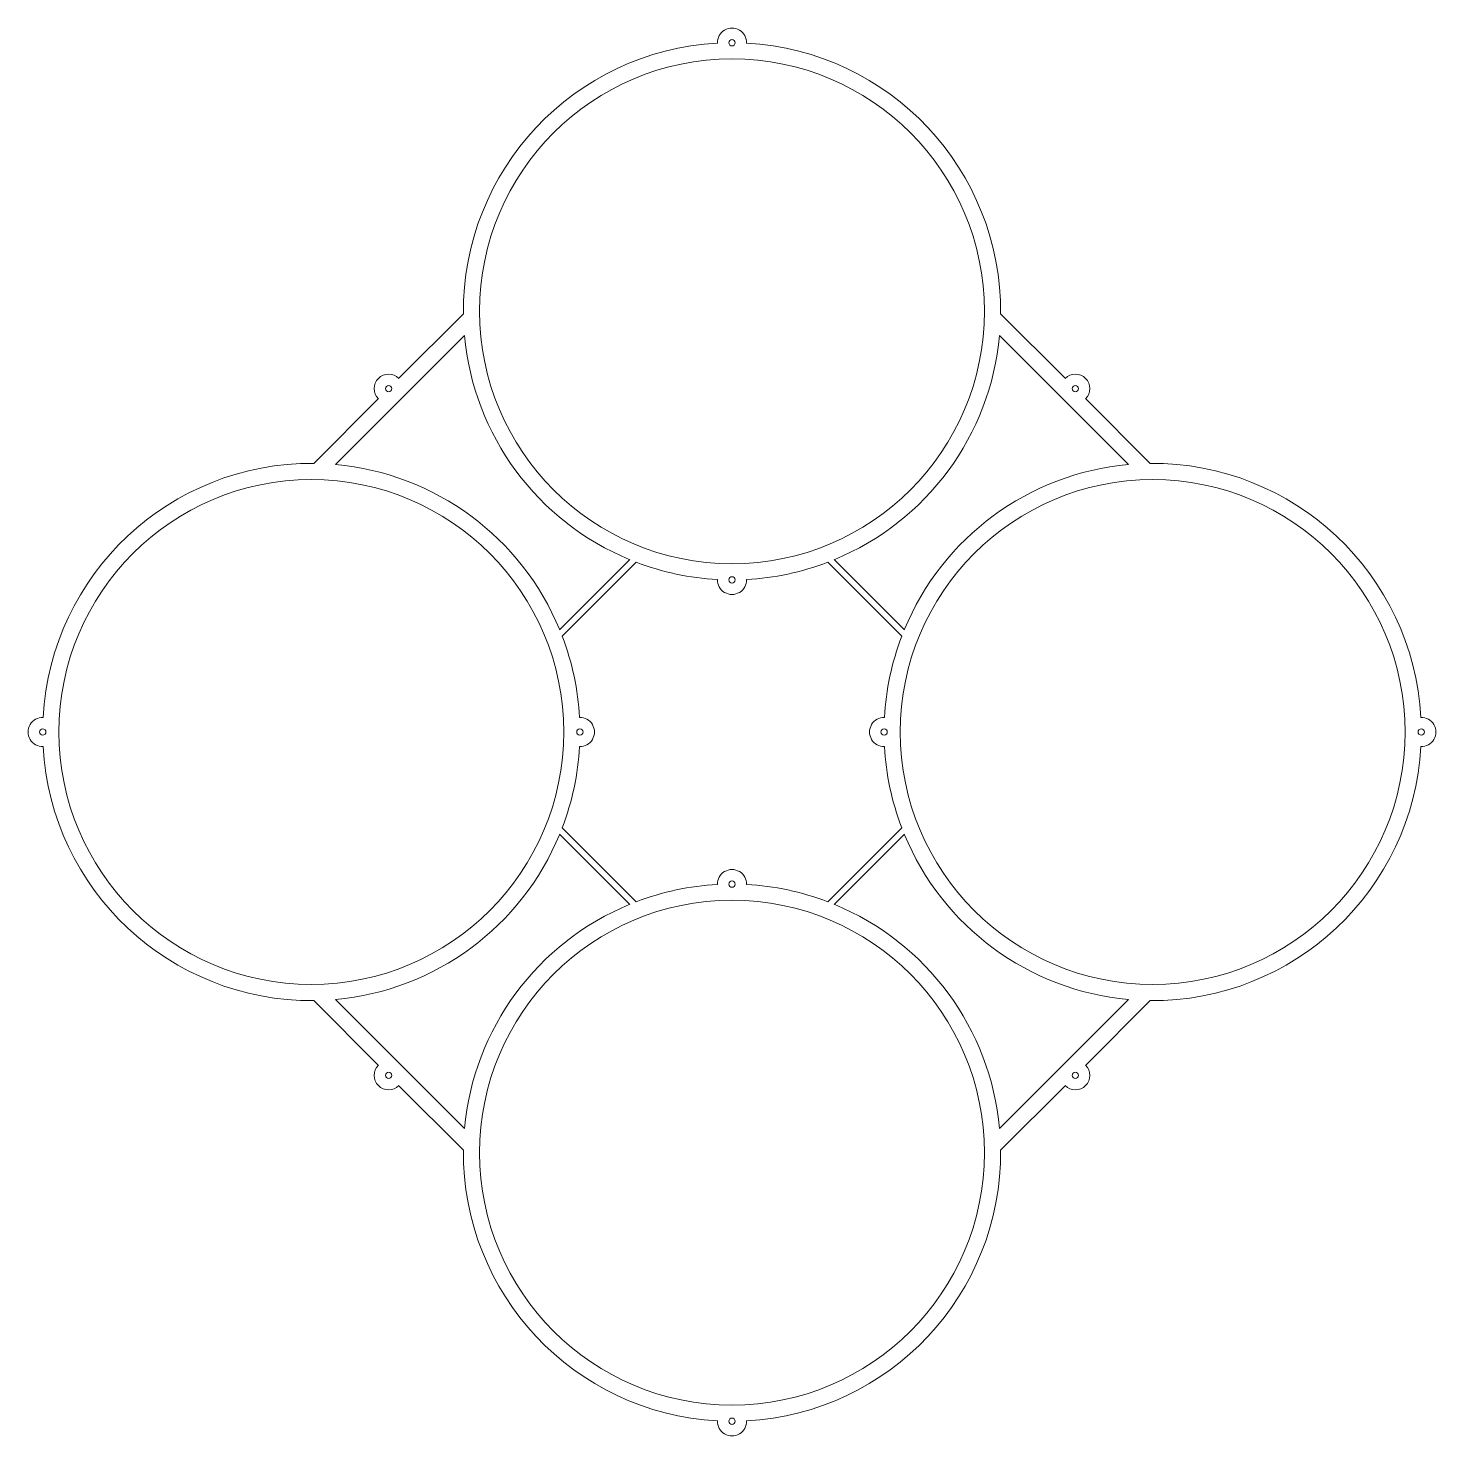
# Model space of a CAD drawing. Header units: millimetres. Extents: x -109 to 109, y -109 to 109.
import ezdxf

# ---------------------------------------------------------------- set-up
doc = ezdxf.new("R2010")
doc.units = ezdxf.units.MM
doc.layers.get('0').update_dxf_attribs({"lineweight": 0})

msp = doc.modelspace()

# ---------------------------------------------------------------- linework, layer by layer
for p, q in [((-51.46, 54.65), (-41.5, 64.61)), ((41.5, 64.61), (51.46, 54.65)), ((-61.24, 41.33), (-41.33, 61.24)), ((41.33, 61.24), (61.24, 41.33)), ((-64.61, 41.5), (-54.65, 51.46)), ((54.65, 51.46), (64.61, 41.5)), ((-15.8, 26.63), (-26.63, 15.8)), ((-14.79, 26.22), (-26.22, 14.79)), ((26.22, 14.79), (14.79, 26.22)), ((26.63, 15.8), (15.8, 26.63)), ((-26.22, -14.79), (-14.79, -26.22)), ((14.79, -26.22), (26.22, -14.79)), ((-26.63, -15.8), (-15.8, -26.63)), ((15.8, -26.63), (26.63, -15.8)), ((-64.61, -41.5), (-54.65, -51.46)), ((-61.24, -41.33), (-41.33, -61.24)), ((61.24, -41.33), (41.33, -61.24)), ((64.61, -41.5), (54.65, -51.46)), ((-51.46, -54.65), (-41.5, -64.61)), ((51.46, -54.65), (41.5, -64.61))]:
    msp.add_line(p, q)
for centre, radius in [((0, 106.5), 0.5), ((0, 65), 39), ((-53.05, 53.05), 0.5), ((53.05, 53.05), 0.5), ((-65, 0), 39), ((65, 0), 39), ((0, 23.5), 0.5), ((-106.5, 0), 0.5), ((-23.5, 0), 0.5), ((23.5, 0), 0.5), ((106.5, 0), 0.5), ((0, -23.5), 0.5), ((0, -65), 39), ((-53.05, -53.05), 0.5), ((53.05, -53.05), 0.5), ((0, -106.5), 0.5)]:
    msp.add_circle(centre, radius)
for centre, radius, start, end in [((0, 106.5), 2.25, 358.4466, 181.5534), ((0, 65), 41.5, 93.1068, 180.5376), ((0, 65), 41.5, 359.4624, 86.8932), ((0, 65), 41.5, 185.1932, 247.6205), ((0, 65), 41.5, 292.3795, 354.8068), ((-53.05, 53.05), 2.25, 45, 225), ((53.05, 53.05), 2.25, 315, 135), ((-65, 0), 41.5, 89.4624, 176.8932), ((-65, 0), 41.5, 22.3795, 84.8068), ((65, 0), 41.5, 95.1932, 157.6205), ((65, 0), 41.5, 95.1932, 157.6205), ((65, 0), 41.5, 3.1068, 90.5376), ((0, 65), 41.5, 249.1245, 266.8932), ((0, 65), 41.5, 273.1068, 290.8755), ((0, 23.5), 2.25, 178.4466, 1.5534), ((-65, 0), 41.5, 3.1068, 20.8755), ((65, 0), 41.5, 159.1245, 176.8932), ((-106.5, 0), 2.25, 88.4466, 271.5534), ((-23.5, 0), 2.25, 268.4466, 91.5534), ((23.5, 0), 2.25, 88.4466, 271.5534), ((106.5, 0), 2.25, 268.4466, 91.5534), ((-65, 0), 41.5, 183.1068, 270.5376), ((-65, 0), 41.5, 339.1245, 356.8932), ((65, 0), 41.5, 183.1068, 200.8755), ((65, 0), 41.5, 269.4624, 356.8932), ((-65, 0), 41.5, 275.1932, 337.6205), ((65, 0), 41.5, 202.3795, 264.8068), ((0, -23.5), 2.25, 358.4466, 181.5534), ((0, -65), 41.5, 93.1068, 110.8755), ((0, -65), 41.5, 69.1245, 86.8932), ((0, -65), 41.5, 112.3795, 174.8068), ((0, -65), 41.5, 5.1932, 67.6205), ((-53.05, -53.05), 2.25, 135, 315), ((53.05, -53.05), 2.25, 225, 45), ((0, -65), 41.5, 179.4624, 266.8932), ((0, -65), 41.5, 273.1068, 0.5376), ((0, -106.5), 2.25, 178.4466, 1.5534)]:
    msp.add_arc(centre, radius, start, end)

doc.saveas('drawing.dxf')
